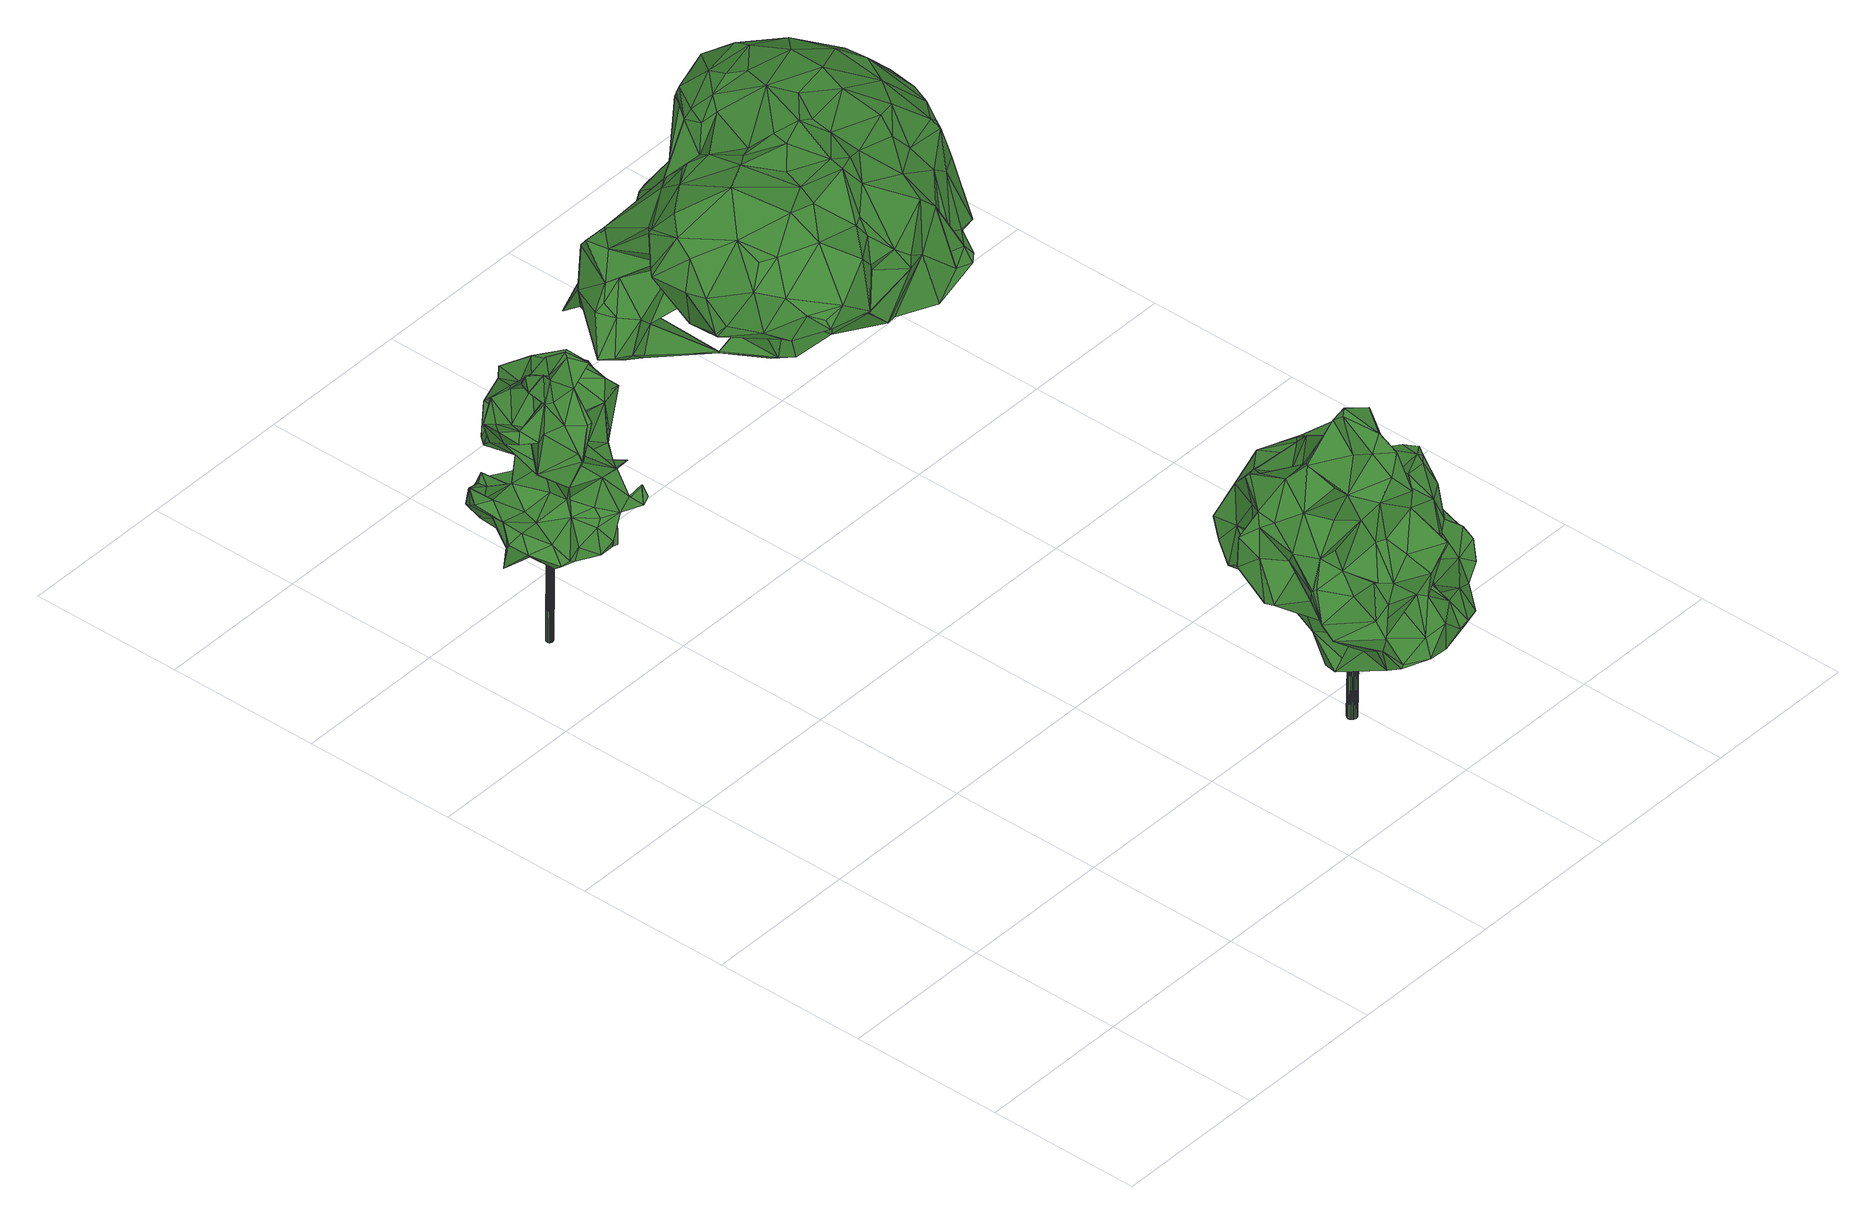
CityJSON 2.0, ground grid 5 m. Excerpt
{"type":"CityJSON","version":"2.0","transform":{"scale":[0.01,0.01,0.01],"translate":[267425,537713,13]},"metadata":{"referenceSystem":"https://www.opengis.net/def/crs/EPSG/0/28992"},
"CityObjects":{
"tree1":{"type":"SolitaryVegetationObject","attributes":{"gtid":370,"crown_width_m":5.01,"crown_median_z":20.24,"crown_r50_m":0.273,"crown_porosity":0.923,"trunk_H_m":6.72,"trunk_DBH_m":0.224,"trunk_radius_m":0.112,"trunk_base_height_m":13.52,"original_gtid":"371"},"geometry":[{"type":"Solid","lod":"3","boundaries":[[[[0,1,2]],[[3,4,5]],[[6,7,8]],[[9,10,11]],[[12,6,13]],[[14,15,16]],[[17,18,19]],[[12,20,6]],[[8,7,21]],[[22,23,24]],[[25,26,27]],[[24,28,29]],[[30,31,32]],[[0,33,1]],[[34,35,36]],[[34,36,12]],[[37,38,39]],[[40,41,42]],[[43,10,44]],[[45,46,47]],[[48,49,50]],[[51,52,53]],[[54,55,56]],[[36,20,12]],[[21,7,20]],[[43,46,10]],[[57,58,59]],[[60,16,61]],[[60,62,16]],[[63,64,65]],[[66,67,68]],[[69,70,71]],[[72,67,73]],[[74,75,76]],[[77,78,50]],[[79,80,81]],[[82,47,83]],[[84,26,85]],[[84,85,86]],[[87,88,86]],[[89,90,91]],[[43,47,46]],[[85,92,86]],[[93,27,94]],[[81,95,76]],[[70,96,71]],[[97,71,96]],[[79,51,80]],[[98,6,8]],[[12,99,34]],[[99,100,34]],[[65,101,63]],[[102,103,90]],[[21,104,8]],[[105,100,106]],[[105,106,15]],[[94,107,108]],[[109,57,110]],[[26,111,108]],[[112,113,114]],[[4,115,5]],[[116,117,118]],[[119,82,83]],[[120,121,122]],[[123,124,125]],[[25,118,126]],[[127,128,129]],[[74,130,131]],[[107,27,26]],[[46,45,132]],[[36,35,20]],[[133,134,135]],[[102,136,103]],[[137,138,139]],[[140,30,32]],[[141,142,143]],[[40,22,144]],[[40,144,3]],[[145,146,67]],[[147,148,149]],[[45,47,150]],[[151,45,150]],[[74,76,95]],[[62,152,146]],[[108,30,153]],[[31,30,108]],[[154,77,50]],[[155,42,97]],[[148,87,156]],[[95,81,157]],[[158,85,159]],[[160,127,161]],[[162,68,72]],[[72,68,67]],[[14,163,145]],[[164,165,166]],[[150,47,82]],[[81,59,167]],[[168,3,144]],[[104,21,169]],[[104,170,171]],[[172,166,173]],[[158,159,156]],[[147,174,148]],[[158,92,85]],[[18,175,176]],[[177,33,0]],[[33,177,73]],[[153,30,178]],[[80,39,179]],[[37,147,149]],[[92,180,86]],[[27,107,94]],[[170,164,171]],[[171,164,98]],[[9,181,13]],[[182,183,31]],[[140,183,182]],[[124,184,185]],[[124,185,186]],[[129,187,161]],[[63,101,188]],[[189,59,81]],[[190,191,173]],[[155,97,62]],[[62,97,192]],[[81,167,79]],[[46,11,10]],[[64,103,65]],[[148,159,149]],[[193,138,5]],[[13,6,194]],[[195,168,196]],[[195,196,197]],[[33,198,134]],[[199,200,201]],[[2,162,72]],[[66,20,35]],[[202,20,66]],[[37,149,159]],[[38,37,159]],[[98,194,6]],[[203,182,204]],[[131,116,91]],[[131,91,74]],[[87,148,174]],[[157,131,130]],[[35,205,66]],[[107,26,108]],[[156,87,180]],[[22,42,155]],[[93,120,122]],[[76,75,81]],[[188,81,75]],[[206,207,208]],[[2,68,162]],[[209,68,2]],[[73,67,146]],[[143,210,129]],[[187,129,210]],[[65,103,136]],[[27,93,25]],[[108,153,94]],[[211,176,175]],[[212,213,109]],[[103,64,188]],[[56,94,153]],[[74,95,130]],[[130,95,157]],[[0,72,177]],[[73,177,72]],[[2,72,0]],[[145,67,14]],[[2,170,104]],[[182,115,4]],[[105,35,214]],[[105,214,100]],[[206,9,215]],[[65,216,101]],[[50,217,48]],[[39,48,217]],[[106,199,15]],[[9,11,181]],[[218,219,220]],[[33,73,152]],[[49,51,154]],[[49,154,50]],[[202,66,169]],[[154,125,173]],[[154,173,221]],[[222,223,224]],[[172,173,186]],[[188,64,63]],[[61,16,23]],[[126,118,117]],[[204,182,108]],[[31,108,182]],[[23,60,61]],[[87,174,88]],[[190,33,134]],[[75,90,188]],[[150,82,225]],[[150,225,200]],[[151,226,227]],[[15,14,105]],[[42,41,228]],[[89,102,90]],[[84,86,88]],[[140,182,4]],[[81,188,189]],[[101,189,188]],[[26,84,111]],[[190,1,33]],[[229,53,52]],[[10,9,44]],[[41,230,231]],[[160,187,232]],[[233,110,234]],[[232,235,160]],[[101,59,189]],[[134,198,135]],[[22,236,60]],[[29,237,201]],[[13,181,99]],[[12,13,99]],[[5,203,204]],[[115,203,5]],[[4,168,195]],[[116,122,91]],[[197,200,225]],[[215,9,194]],[[195,19,30]],[[197,19,195]],[[182,203,115]],[[117,238,126]],[[210,143,142]],[[44,208,239]],[[98,215,194]],[[233,187,210]],[[209,240,66]],[[194,9,13]],[[241,228,217]],[[137,40,3]],[[234,232,233]],[[187,233,232]],[[41,231,228]],[[80,179,242]],[[143,128,141]],[[129,128,143]],[[135,198,133]],[[50,241,217]],[[104,171,8]],[[8,171,98]],[[46,132,11]],[[140,32,183]],[[230,193,174]],[[99,11,132]],[[66,205,67]],[[116,131,157]],[[109,58,57]],[[206,208,9]],[[111,243,108]],[[108,243,204]],[[3,168,4]],[[138,193,230]],[[175,244,211]],[[121,102,89]],[[121,245,102]],[[142,244,175]],[[99,132,100]],[[100,132,45]],[[204,243,5]],[[183,32,31]],[[35,105,205]],[[212,110,233]],[[60,23,22]],[[25,85,26]],[[126,85,25]],[[100,45,227]],[[45,151,227]],[[169,21,20]],[[202,169,20]],[[246,207,119]],[[158,180,92]],[[44,9,208]],[[117,247,38]],[[122,25,93]],[[159,148,156]],[[156,180,158]],[[86,180,87]],[[99,181,11]],[[215,98,164]],[[116,118,122]],[[25,122,118]],[[106,100,227]],[[197,225,17]],[[197,17,19]],[[39,217,228]],[[39,228,37]],[[220,219,186]],[[77,248,78]],[[221,78,248]],[[215,219,218]],[[7,6,20]],[[164,186,219]],[[164,219,215]],[[172,186,164]],[[142,207,220]],[[142,175,207]],[[16,163,14]],[[101,232,234]],[[199,237,249]],[[47,43,83]],[[199,250,200]],[[201,197,24]],[[17,225,207]],[[97,42,71]],[[18,178,19]],[[44,239,43]],[[5,138,3]],[[137,3,138]],[[77,221,248]],[[66,240,169]],[[54,141,55]],[[51,123,154]],[[65,136,216]],[[251,136,245]],[[50,78,71]],[[122,89,91]],[[252,141,54]],[[153,178,18]],[[222,49,223]],[[52,49,222]],[[121,89,122]],[[59,58,184]],[[167,59,184]],[[140,253,30]],[[172,164,166]],[[129,161,127]],[[195,30,253]],[[4,253,140]],[[241,254,228]],[[235,127,160]],[[235,121,127]],[[161,187,160]],[[249,237,255]],[[164,170,256]],[[1,256,2]],[[215,218,206]],[[154,221,77]],[[146,152,73]],[[220,207,218]],[[206,218,207]],[[58,185,184]],[[123,79,124]],[[167,124,79]],[[104,240,2]],[[169,240,104]],[[2,240,209]],[[167,184,124]],[[257,230,37]],[[37,230,147]],[[109,185,58]],[[222,53,229]],[[174,147,230]],[[74,91,90]],[[57,234,110]],[[81,242,157]],[[80,242,81]],[[258,112,259]],[[242,179,260]],[[70,261,191]],[[79,123,51]],[[247,262,38]],[[146,145,62]],[[197,201,200]],[[195,253,4]],[[188,90,103]],[[75,74,90]],[[139,41,137]],[[263,264,114]],[[222,229,52]],[[19,178,30]],[[110,212,109]],[[186,265,266]],[[139,138,230]],[[116,247,117]],[[179,39,267]],[[38,267,39]],[[109,186,185]],[[109,265,186]],[[211,153,176]],[[18,176,153]],[[234,57,101]],[[59,101,57]],[[232,101,216]],[[29,268,237]],[[106,250,199]],[[227,250,106]],[[69,71,78]],[[244,141,252]],[[252,211,244]],[[121,120,127]],[[14,205,105]],[[14,67,205]],[[244,142,141]],[[93,94,120]],[[56,120,94]],[[127,120,56]],[[100,214,34]],[[35,34,214]],[[246,239,208]],[[175,18,207]],[[17,207,18]],[[128,55,141]],[[128,127,55]],[[269,245,235]],[[269,235,232]],[[211,252,153]],[[56,55,127]],[[56,252,54]],[[153,252,56]],[[82,119,225]],[[2,256,170]],[[210,213,270]],[[212,270,213]],[[212,210,270]],[[245,136,102]],[[22,40,42]],[[134,191,190]],[[85,126,238]],[[38,262,267]],[[259,263,113]],[[113,258,259]],[[192,152,62]],[[97,152,192]],[[157,271,116]],[[96,152,97]],[[246,208,207]],[[209,66,68]],[[165,164,256]],[[190,256,1]],[[165,256,190]],[[173,191,78]],[[173,78,221]],[[154,123,125]],[[33,191,198]],[[33,96,191]],[[272,198,191]],[[133,272,134]],[[134,272,191]],[[267,247,271]],[[62,60,236]],[[116,271,247]],[[96,33,152]],[[133,198,272]],[[157,242,271]],[[51,49,52]],[[174,193,88]],[[263,114,113]],[[22,155,236]],[[62,236,155]],[[51,53,80]],[[39,80,53]],[[193,5,88]],[[84,88,111]],[[111,88,5]],[[243,111,5]],[[29,201,24]],[[125,124,186]],[[125,186,173]],[[268,29,28]],[[71,42,254]],[[71,254,241]],[[42,228,254]],[[207,225,119]],[[40,137,41]],[[41,139,230]],[[49,224,223]],[[53,222,224]],[[48,224,49]],[[39,224,48]],[[53,224,39]],[[24,144,22]],[[196,144,24]],[[196,24,197]],[[196,168,144]],[[121,235,245]],[[267,262,247]],[[212,233,210]],[[85,238,159]],[[251,216,136]],[[232,216,251]],[[267,260,179]],[[50,71,241]],[[16,62,163]],[[268,28,23]],[[201,237,199]],[[23,28,24]],[[255,237,268]],[[109,213,265]],[[38,238,117]],[[159,238,38]],[[150,200,226]],[[269,251,245]],[[250,226,200]],[[150,226,151]],[[15,199,249]],[[15,249,16]],[[23,16,249]],[[249,255,23]],[[251,269,232]],[[112,258,113]],[[227,226,250]],[[69,78,70]],[[191,96,70]],[[257,231,230]],[[259,114,264]],[[112,114,259]],[[263,259,264]],[[191,261,78]],[[70,78,261]],[[257,37,231]],[[228,231,37]],[[255,268,23]],[[190,173,166]],[[190,166,165]],[[83,43,239]],[[83,239,119]],[[246,119,239]],[[242,260,271]],[[271,260,267]],[[186,266,220]],[[220,266,142]],[[62,145,163]],[[213,266,265]],[[213,210,266]],[[142,266,210]],[[273,274,275]],[[273,275,276]],[[276,275,277]],[[276,277,278]],[[275,274,279]],[[275,279,277]],[[277,279,280]],[[277,280,278]],[[279,274,281]],[[279,281,280]],[[280,281,282]],[[280,282,278]],[[281,274,283]],[[281,283,282]],[[282,283,284]],[[282,284,278]],[[283,274,285]],[[283,285,284]],[[284,285,286]],[[284,286,278]],[[285,274,287]],[[285,287,286]],[[286,287,288]],[[286,288,278]],[[287,274,289]],[[287,289,288]],[[288,289,290]],[[288,290,278]],[[289,274,291]],[[289,291,290]],[[290,291,292]],[[290,292,278]],[[291,274,293]],[[291,293,292]],[[292,293,294]],[[292,294,278]],[[293,274,295]],[[293,295,294]],[[294,295,296]],[[294,296,278]],[[295,274,297]],[[295,297,296]],[[296,297,298]],[[296,298,278]],[[297,274,299]],[[297,299,298]],[[298,299,300]],[[298,300,278]],[[299,274,301]],[[299,301,300]],[[300,301,302]],[[300,302,278]],[[301,274,303]],[[301,303,302]],[[302,303,304]],[[302,304,278]],[[303,274,305]],[[303,305,304]],[[304,305,306]],[[304,306,278]],[[305,274,307]],[[305,307,306]],[[306,307,308]],[[306,308,278]],[[307,274,309]],[[307,309,308]],[[308,309,310]],[[308,310,278]],[[309,274,311]],[[309,311,310]],[[310,311,312]],[[310,312,278]],[[311,274,313]],[[311,313,312]],[[312,313,314]],[[312,314,278]],[[313,274,315]],[[313,315,314]],[[314,315,316]],[[314,316,278]],[[315,274,317]],[[315,317,316]],[[316,317,318]],[[316,318,278]],[[317,274,319]],[[317,319,318]],[[318,319,320]],[[318,320,278]],[[319,274,321]],[[319,321,320]],[[320,321,322]],[[320,322,278]],[[321,274,273]],[[321,273,322]],[[322,273,276]],[[322,276,278]]]]}]},
"tree2":{"type":"SolitaryVegetationObject","attributes":{"gtid":369,"crown_width_m":7.21,"crown_median_z":19.56,"crown_r50_m":0.29,"crown_porosity":0.912,"trunk_H_m":6.08,"trunk_DBH_m":0.311,"trunk_radius_m":0.155,"trunk_base_height_m":13.48,"original_gtid":"370"},"geometry":[{"type":"Solid","lod":"3","boundaries":[[[[323,324,325]],[[326,327,328]],[[329,330,331]],[[332,333,334]],[[335,336,337]],[[338,339,340]],[[341,342,343]],[[344,345,346]],[[347,348,349]],[[350,351,352]],[[353,331,354]],[[355,356,357]],[[358,359,324]],[[360,359,358]],[[361,362,345]],[[363,364,365]],[[366,364,363]],[[367,368,369]],[[370,371,372]],[[373,374,375]],[[376,369,339]],[[377,378,379]],[[374,380,381]],[[382,383,384]],[[341,343,328]],[[381,385,374]],[[386,387,388]],[[358,389,383]],[[358,383,387]],[[373,338,390]],[[391,392,393]],[[394,395,396]],[[340,397,338]],[[385,381,398]],[[399,349,400]],[[357,401,355]],[[396,338,397]],[[402,371,358]],[[378,403,404]],[[329,405,406]],[[407,395,394]],[[323,325,408]],[[409,374,385]],[[410,367,411]],[[410,411,412]],[[413,386,388]],[[413,388,414]],[[404,403,353]],[[415,416,417]],[[418,354,330]],[[419,409,385]],[[420,421,419]],[[422,423,424]],[[425,426,424]],[[427,428,429]],[[397,430,396]],[[431,430,397]],[[432,351,433]],[[408,434,435]],[[436,437,350]],[[335,399,400]],[[344,438,361]],[[398,420,385]],[[408,435,323]],[[439,440,362]],[[439,441,440]],[[442,443,444]],[[445,348,418]],[[349,348,445]],[[439,446,447]],[[341,327,391]],[[448,449,346]],[[450,449,448]],[[345,440,451]],[[345,451,346]],[[409,421,452]],[[361,345,344]],[[347,399,453]],[[407,454,395]],[[455,347,453]],[[399,335,337]],[[351,456,334]],[[370,389,371]],[[457,386,413]],[[458,459,460]],[[346,449,452]],[[461,355,462]],[[355,463,462]],[[464,461,465]],[[464,465,466]],[[400,336,335]],[[467,455,453]],[[467,468,455]],[[469,465,461]],[[337,453,399]],[[470,466,415]],[[471,472,473]],[[403,365,474]],[[467,475,468]],[[436,434,408]],[[350,434,436]],[[423,425,424]],[[468,476,477]],[[478,403,378]],[[325,427,408]],[[392,326,479]],[[480,481,360]],[[358,387,360]],[[441,482,440]],[[444,443,462]],[[463,444,462]],[[441,442,482]],[[441,443,442]],[[483,484,482]],[[483,482,442]],[[394,485,480]],[[486,450,334]],[[358,371,389]],[[487,488,489]],[[409,490,374]],[[375,374,490]],[[491,451,440]],[[482,491,440]],[[323,402,324]],[[340,339,369]],[[395,390,396]],[[338,396,390]],[[406,492,400]],[[406,400,349]],[[454,331,493]],[[329,331,454]],[[419,421,409]],[[358,324,402]],[[494,422,495]],[[415,417,475]],[[496,415,475]],[[373,380,374]],[[497,493,498]],[[493,497,454]],[[499,500,501]],[[343,501,328]],[[460,502,503]],[[340,431,397]],[[504,366,363]],[[333,505,334]],[[352,391,434]],[[352,434,350]],[[506,507,508]],[[446,439,362]],[[446,362,361]],[[498,509,366]],[[355,461,464]],[[355,464,510]],[[511,386,457]],[[480,512,394]],[[511,512,480]],[[387,386,511]],[[347,349,399]],[[382,513,383]],[[351,334,450]],[[391,393,434]],[[507,506,473]],[[450,486,514]],[[408,427,436]],[[347,455,515]],[[487,489,516]],[[323,435,402]],[[417,476,468]],[[517,476,417]],[[518,465,469]],[[466,517,416]],[[483,508,484]],[[506,508,483]],[[519,365,478]],[[382,520,513]],[[509,521,474]],[[364,509,474]],[[417,416,517]],[[420,398,522]],[[354,418,353]],[[385,420,419]],[[415,503,523]],[[505,375,486]],[[505,486,334]],[[345,362,440]],[[524,522,381]],[[398,381,522]],[[486,375,525]],[[360,387,511]],[[360,511,480]],[[439,447,526]],[[507,473,527]],[[528,359,481]],[[360,481,359]],[[526,529,441]],[[470,415,523]],[[435,434,393]],[[530,406,445]],[[515,348,347]],[[332,411,333]],[[412,411,332]],[[531,500,502]],[[501,500,531]],[[478,365,403]],[[532,533,457]],[[329,533,532]],[[387,534,388]],[[420,438,421]],[[531,535,501]],[[536,537,414]],[[526,441,439]],[[510,470,523]],[[535,372,326]],[[462,443,529]],[[376,339,338]],[[402,479,538]],[[392,479,402]],[[376,373,375]],[[376,338,373]],[[528,539,325]],[[427,325,539]],[[372,402,538]],[[540,498,541]],[[438,542,488]],[[469,461,462]],[[402,372,371]],[[482,448,491]],[[484,448,482]],[[437,543,412]],[[544,545,356]],[[544,356,510]],[[474,521,540]],[[502,546,503]],[[441,529,443]],[[389,384,383]],[[526,547,548]],[[518,548,547]],[[526,518,547]],[[444,463,401]],[[444,401,473]],[[499,545,500]],[[499,343,545]],[[418,379,404]],[[378,425,519]],[[378,519,478]],[[468,515,455]],[[548,469,462]],[[502,500,544]],[[459,549,460]],[[361,438,446]],[[438,488,446]],[[484,450,448]],[[351,450,484]],[[544,500,545]],[[423,487,425]],[[425,487,550]],[[489,363,516]],[[451,491,448]],[[404,379,378]],[[326,392,327]],[[448,346,451]],[[337,551,453]],[[466,465,517]],[[422,517,518]],[[465,518,517]],[[401,357,471]],[[401,471,473]],[[352,351,432]],[[394,430,485]],[[431,485,430]],[[353,418,404]],[[395,454,497]],[[392,402,435]],[[552,543,429]],[[367,543,368]],[[502,460,549]],[[502,549,531]],[[480,485,552]],[[431,552,485]],[[369,431,340]],[[510,356,355]],[[445,418,330]],[[530,445,330]],[[474,541,403]],[[365,516,363]],[[326,501,535]],[[328,501,326]],[[477,515,468]],[[372,479,326]],[[375,505,376]],[[459,370,549]],[[531,549,370]],[[367,369,376]],[[367,376,505]],[[384,459,382]],[[342,471,357]],[[459,458,553]],[[357,356,545]],[[357,545,343]],[[424,426,495]],[[527,433,507]],[[432,433,527]],[[336,551,337]],[[336,458,551]],[[537,458,336]],[[467,551,458]],[[453,551,467]],[[341,554,527]],[[367,410,543]],[[369,368,431]],[[552,431,368]],[[481,480,552]],[[540,521,498]],[[531,370,535]],[[508,507,433]],[[508,433,351]],[[548,462,529]],[[406,413,414]],[[407,511,457]],[[438,344,421]],[[344,452,421]],[[344,346,452]],[[474,540,541]],[[384,370,459]],[[384,389,370]],[[442,506,483]],[[366,522,555]],[[372,538,479]],[[522,524,555]],[[422,518,447]],[[536,520,382]],[[414,520,536]],[[390,395,497]],[[390,497,524]],[[456,350,332]],[[456,332,334]],[[537,492,414]],[[444,473,506]],[[348,379,418]],[[363,489,488]],[[341,391,554]],[[534,513,388]],[[450,514,449]],[[522,556,420]],[[494,495,477]],[[435,393,392]],[[444,506,442]],[[484,508,351]],[[370,372,535]],[[463,355,401]],[[429,428,552]],[[429,543,437]],[[475,417,468]],[[415,466,416]],[[429,437,436]],[[552,368,543]],[[552,428,481]],[[481,428,539]],[[427,539,428]],[[427,429,436]],[[329,454,533]],[[481,539,528]],[[351,350,456]],[[475,557,503]],[[475,467,557]],[[422,494,517]],[[477,426,425]],[[495,426,477]],[[406,405,532]],[[387,383,534]],[[534,383,513]],[[496,503,415]],[[537,553,458]],[[473,472,527]],[[526,447,518]],[[329,532,405]],[[499,501,343]],[[466,470,464]],[[517,494,476]],[[528,325,359]],[[324,359,325]],[[510,464,470]],[[502,544,546]],[[544,510,546]],[[510,523,546]],[[536,459,553]],[[536,382,459]],[[536,553,537]],[[518,469,548]],[[526,548,529]],[[437,412,332]],[[391,352,554]],[[505,411,367]],[[331,330,354]],[[396,430,394]],[[496,475,503]],[[394,512,407]],[[532,457,558]],[[494,477,476]],[[511,407,512]],[[414,492,406]],[[336,400,492]],[[336,492,537]],[[343,342,357]],[[527,342,341]],[[342,527,471]],[[504,363,556]],[[388,513,520]],[[388,520,414]],[[504,522,366]],[[504,556,522]],[[559,409,452]],[[378,477,425]],[[425,550,519]],[[348,515,379]],[[377,379,515]],[[454,407,533]],[[457,533,407]],[[413,558,457]],[[413,406,558]],[[532,558,406]],[[392,391,327]],[[420,542,438]],[[363,488,542]],[[341,328,327]],[[556,363,542]],[[556,542,420]],[[560,487,423]],[[422,447,423]],[[460,503,557]],[[406,349,445]],[[381,380,524]],[[373,524,380]],[[486,449,514]],[[525,452,449]],[[525,449,486]],[[403,541,353]],[[375,490,525]],[[493,331,541]],[[331,353,541]],[[333,411,505]],[[530,330,329]],[[530,329,406]],[[498,521,509]],[[373,390,524]],[[555,498,366]],[[497,555,524]],[[497,498,555]],[[424,495,422]],[[366,509,364]],[[364,474,365]],[[523,503,546]],[[527,472,471]],[[498,493,541]],[[458,561,467]],[[460,467,561]],[[460,557,467]],[[460,561,458]],[[477,378,377]],[[477,377,515]],[[519,516,365]],[[487,516,519]],[[527,554,432]],[[350,437,332]],[[446,560,447]],[[423,447,560]],[[432,554,352]],[[550,487,519]],[[488,487,446]],[[560,446,487]],[[559,452,525]],[[559,490,409]],[[559,525,490]],[[412,543,410]],[[562,563,564]],[[562,564,565]],[[565,564,566]],[[565,566,567]],[[564,563,568]],[[564,568,566]],[[566,568,569]],[[566,569,567]],[[568,563,570]],[[568,570,569]],[[569,570,571]],[[569,571,567]],[[570,563,572]],[[570,572,571]],[[571,572,573]],[[571,573,567]],[[572,563,574]],[[572,574,573]],[[573,574,575]],[[573,575,567]],[[574,563,576]],[[574,576,575]],[[575,576,577]],[[575,577,567]],[[576,563,578]],[[576,578,577]],[[577,578,579]],[[577,579,567]],[[578,563,580]],[[578,580,579]],[[579,580,581]],[[579,581,567]],[[580,563,582]],[[580,582,581]],[[581,582,583]],[[581,583,567]],[[582,563,584]],[[582,584,583]],[[583,584,585]],[[583,585,567]],[[584,563,586]],[[584,586,585]],[[585,586,587]],[[585,587,567]],[[586,563,588]],[[586,588,587]],[[587,588,589]],[[587,589,567]],[[588,563,590]],[[588,590,589]],[[589,590,591]],[[589,591,567]],[[590,563,592]],[[590,592,591]],[[591,592,593]],[[591,593,567]],[[592,563,594]],[[592,594,593]],[[593,594,595]],[[593,595,567]],[[594,563,596]],[[594,596,595]],[[595,596,597]],[[595,597,567]],[[596,563,598]],[[596,598,597]],[[597,598,599]],[[597,599,567]],[[598,563,600]],[[598,600,599]],[[599,600,601]],[[599,601,567]],[[600,563,602]],[[600,602,601]],[[601,602,603]],[[601,603,567]],[[602,563,604]],[[602,604,603]],[[603,604,605]],[[603,605,567]],[[604,563,606]],[[604,606,605]],[[605,606,607]],[[605,607,567]],[[606,563,608]],[[606,608,607]],[[607,608,609]],[[607,609,567]],[[608,563,610]],[[608,610,609]],[[609,610,611]],[[609,611,567]],[[610,563,562]],[[610,562,611]],[[611,562,565]],[[611,565,567]]]]}]},
"tree3":{"type":"SolitaryVegetationObject","attributes":{"gtid":436,"crown_width_m":11.44,"crown_median_z":17.6,"crown_r50_m":0.306,"crown_porosity":0.903,"trunk_H_m":4.11,"trunk_DBH_m":0.393,"trunk_radius_m":0.196,"trunk_base_height_m":13.49,"original_gtid":"438"},"geometry":[{"type":"Solid","lod":"3","boundaries":[[[[612,613,614]],[[615,616,617]],[[615,617,618]],[[619,620,621]],[[622,620,619]],[[623,624,625]],[[626,627,628]],[[629,630,631]],[[632,629,631]],[[615,633,616]],[[634,635,636]],[[632,617,616]],[[637,638,630]],[[637,630,639]],[[640,641,642]],[[643,644,645]],[[646,647,648]],[[649,650,651]],[[652,653,654]],[[655,656,657]],[[658,641,650]],[[659,660,661]],[[618,617,662]],[[663,664,665]],[[665,664,666]],[[667,668,669]],[[670,629,632]],[[670,671,629]],[[654,627,672]],[[654,672,652]],[[662,673,618]],[[674,675,676]],[[677,678,679]],[[632,662,617]],[[634,680,635]],[[662,647,673]],[[651,681,633]],[[682,683,684]],[[685,686,687]],[[688,689,690]],[[691,692,693]],[[677,694,695]],[[654,696,628]],[[697,698,699]],[[700,701,678]],[[702,703,704]],[[705,657,656]],[[614,613,706]],[[676,637,707]],[[638,631,630]],[[708,709,710]],[[708,710,711]],[[644,643,712]],[[713,714,642]],[[715,642,714]],[[695,678,677]],[[697,654,653]],[[716,717,613]],[[662,631,638]],[[718,706,717]],[[719,720,721]],[[722,694,677]],[[723,690,724]],[[723,725,690]],[[649,658,650]],[[660,703,661]],[[726,719,721]],[[727,728,729]],[[730,731,732]],[[733,668,734]],[[735,736,732]],[[683,737,738]],[[711,710,739]],[[709,739,710]],[[740,741,742]],[[740,742,691]],[[743,649,612]],[[743,612,614]],[[695,694,744]],[[648,726,745]],[[631,662,632]],[[721,745,726]],[[746,720,747]],[[747,720,719]],[[653,720,746]],[[721,720,653]],[[693,692,748]],[[660,749,750]],[[627,626,672]],[[741,751,621]],[[752,753,655]],[[680,673,647]],[[754,712,692]],[[644,753,755]],[[724,690,689]],[[718,756,757]],[[758,691,620]],[[758,620,622]],[[615,618,634]],[[759,760,761]],[[762,733,763]],[[643,764,748]],[[653,646,721]],[[745,721,646]],[[663,765,766]],[[674,765,663]],[[767,768,769]],[[770,771,772]],[[745,646,648]],[[753,644,655]],[[658,642,641]],[[636,615,634]],[[773,687,774]],[[775,770,768]],[[707,776,674]],[[707,674,676]],[[777,778,779]],[[686,635,680]],[[618,673,680]],[[634,618,680]],[[685,635,686]],[[714,713,780]],[[702,704,781]],[[733,730,732]],[[762,730,733]],[[612,636,782]],[[715,783,642]],[[744,694,705]],[[782,635,685]],[[636,635,782]],[[784,785,786]],[[787,788,789]],[[750,790,660]],[[705,791,752]],[[646,652,680]],[[646,653,652]],[[792,772,771]],[[686,626,687]],[[657,705,655]],[[705,752,655]],[[691,758,692]],[[627,654,628]],[[646,680,647]],[[793,704,689]],[[746,785,794]],[[789,788,793]],[[680,652,672]],[[680,672,686]],[[672,626,686]],[[795,622,796]],[[795,796,744]],[[678,695,744]],[[797,798,799]],[[653,698,697]],[[655,754,656]],[[743,757,800]],[[795,656,758]],[[693,740,691]],[[774,801,802]],[[792,803,772]],[[802,804,805]],[[739,709,737]],[[806,807,678]],[[744,806,678]],[[793,689,688]],[[808,775,777]],[[760,759,809]],[[730,810,811]],[[688,789,793]],[[622,619,796]],[[812,755,813]],[[814,693,799]],[[814,799,798]],[[716,613,782]],[[744,705,795]],[[705,656,795]],[[789,688,815]],[[792,783,816]],[[767,817,818]],[[819,818,817]],[[795,758,622]],[[743,800,780]],[[612,649,651]],[[715,820,708]],[[639,630,629]],[[705,694,791]],[[707,637,639]],[[811,791,694]],[[621,751,619]],[[615,821,633]],[[718,757,706]],[[782,613,612]],[[822,823,722]],[[822,722,824]],[[780,800,714]],[[743,706,757]],[[614,706,743]],[[612,633,821]],[[612,651,633]],[[639,825,707]],[[671,825,639]],[[727,826,827]],[[727,827,828]],[[706,613,717]],[[612,821,636]],[[636,821,615]],[[642,783,771]],[[716,782,829]],[[685,829,782]],[[716,829,828]],[[659,749,660]],[[734,797,830]],[[831,623,832]],[[750,623,725]],[[780,713,743]],[[818,833,667]],[[649,713,658]],[[743,713,649]],[[794,699,698]],[[784,699,794]],[[777,834,808]],[[660,689,703]],[[790,689,660]],[[835,836,729]],[[802,805,700]],[[837,838,777]],[[804,679,805]],[[804,659,679]],[[773,839,687]],[[658,713,642]],[[791,810,752]],[[811,810,791]],[[640,825,641]],[[776,825,640]],[[766,840,747]],[[688,841,815]],[[725,842,690]],[[667,669,818]],[[647,662,843]],[[647,843,648]],[[844,664,663]],[[844,663,766]],[[623,625,842]],[[816,845,846]],[[803,846,845]],[[847,848,841]],[[788,787,849]],[[764,734,830]],[[670,681,641]],[[714,850,715]],[[838,778,777]],[[851,768,767]],[[676,675,637]],[[637,675,638]],[[645,852,853]],[[697,696,654]],[[777,775,837]],[[688,854,841]],[[688,690,854]],[[842,854,690]],[[774,687,628]],[[626,628,687]],[[715,816,783]],[[809,751,741]],[[773,774,807]],[[834,855,808]],[[651,650,641]],[[670,632,633]],[[632,616,633]],[[816,846,792]],[[678,807,700]],[[724,689,723]],[[757,738,800]],[[729,839,835]],[[794,698,746]],[[772,768,770]],[[833,797,667]],[[701,805,679]],[[679,678,701]],[[708,820,709]],[[700,805,701]],[[696,697,699]],[[849,781,788]],[[770,775,808]],[[670,633,681]],[[675,856,638]],[[619,751,826]],[[684,683,756]],[[684,756,718]],[[722,823,694]],[[651,641,681]],[[696,801,628]],[[811,694,823]],[[840,779,747]],[[663,665,674]],[[736,857,732]],[[669,668,858]],[[787,789,815]],[[859,849,787]],[[790,723,689]],[[712,748,860]],[[832,623,750]],[[747,779,785]],[[747,785,746]],[[677,861,722]],[[792,771,783]],[[809,759,682]],[[829,727,828]],[[737,683,739]],[[810,812,813]],[[664,862,726]],[[792,846,803]],[[737,820,738]],[[800,738,820]],[[700,807,802]],[[708,711,863]],[[645,764,643]],[[797,833,864]],[[797,864,865]],[[827,866,867]],[[642,771,640]],[[868,761,741]],[[868,693,761]],[[776,640,771]],[[775,768,837]],[[858,787,815]],[[729,869,687]],[[685,687,869]],[[704,703,689]],[[712,860,692]],[[692,860,748]],[[771,770,870]],[[771,870,776]],[[843,856,648]],[[832,750,749]],[[772,769,768]],[[855,871,808]],[[770,808,871]],[[837,851,847]],[[717,866,718]],[[809,866,751]],[[682,866,809]],[[718,866,682]],[[779,840,766]],[[872,859,873]],[[685,869,829]],[[816,708,863]],[[865,711,759]],[[816,863,874]],[[758,656,754]],[[758,754,692]],[[798,759,761]],[[865,759,798]],[[733,734,763]],[[865,798,797]],[[788,781,793]],[[748,764,693]],[[777,779,834]],[[766,834,779]],[[875,806,796]],[[793,781,704]],[[671,639,629]],[[738,757,756]],[[738,756,683]],[[661,703,824]],[[666,664,726]],[[648,666,726]],[[876,832,877]],[[731,823,822]],[[824,659,661]],[[746,698,653]],[[796,619,836]],[[766,765,855]],[[674,855,765]],[[699,784,786]],[[699,786,878]],[[841,854,847]],[[818,819,833]],[[687,839,729]],[[827,867,828]],[[628,801,774]],[[879,781,849]],[[696,699,801]],[[802,801,699]],[[741,621,742]],[[837,768,851]],[[711,874,863]],[[761,760,741]],[[868,741,740]],[[693,868,740]],[[659,861,679]],[[880,881,848]],[[875,835,806]],[[870,770,871]],[[870,871,776]],[[766,855,834]],[[674,871,855]],[[674,776,871]],[[882,847,854]],[[859,848,883]],[[859,841,848]],[[884,683,682]],[[837,877,838]],[[806,744,796]],[[883,735,731]],[[786,785,878]],[[732,731,735]],[[727,836,826]],[[727,729,836]],[[709,820,737]],[[809,741,760]],[[847,851,880]],[[785,778,838]],[[885,785,838]],[[885,838,877]],[[802,699,804]],[[699,878,804]],[[807,774,802]],[[885,878,785]],[[784,794,785]],[[785,779,778]],[[776,707,825]],[[723,790,725]],[[750,725,790]],[[702,879,703]],[[797,799,830]],[[837,847,882]],[[662,638,843]],[[703,731,824]],[[665,675,674]],[[763,853,762]],[[849,859,883]],[[767,880,851]],[[876,837,882]],[[832,749,659]],[[832,659,804]],[[843,638,856]],[[811,731,730]],[[879,731,703]],[[753,813,755]],[[883,731,879]],[[883,879,849]],[[670,825,671]],[[641,825,670]],[[665,666,856]],[[665,856,675]],[[718,682,684]],[[714,800,850]],[[666,648,856]],[[816,715,708]],[[803,845,819]],[[751,866,827]],[[751,827,826]],[[702,781,879]],[[831,624,623]],[[804,878,832]],[[832,878,885]],[[885,877,832]],[[865,874,711]],[[845,874,865]],[[810,730,812]],[[767,818,880]],[[847,880,848]],[[645,644,852]],[[755,852,644]],[[853,852,762]],[[643,748,712]],[[619,826,836]],[[736,883,848]],[[734,667,797]],[[735,883,736]],[[884,682,886]],[[884,886,683]],[[759,886,682]],[[754,644,712]],[[754,655,644]],[[841,872,815]],[[880,872,857]],[[858,815,872]],[[742,620,691]],[[818,669,880]],[[859,872,841]],[[812,852,755]],[[832,624,831]],[[887,624,832]],[[762,852,730]],[[730,852,812]],[[803,819,817]],[[803,817,767]],[[621,620,742]],[[854,888,887]],[[842,725,623]],[[729,728,869]],[[829,869,728]],[[717,867,866]],[[811,823,731]],[[824,731,822]],[[829,728,727]],[[819,864,833]],[[668,667,734]],[[889,787,858]],[[693,764,799]],[[759,711,886]],[[798,761,814]],[[693,814,761]],[[830,799,764]],[[889,859,787]],[[711,739,886]],[[773,890,839]],[[807,890,773]],[[806,890,807]],[[835,839,890]],[[835,890,806]],[[726,862,719]],[[747,719,862]],[[844,862,664]],[[747,862,766]],[[766,862,844]],[[645,853,764]],[[734,853,763]],[[734,764,853]],[[736,848,857]],[[881,857,848]],[[850,800,820]],[[679,861,677]],[[828,867,716]],[[752,813,753]],[[810,813,752]],[[864,819,845]],[[864,845,865]],[[716,867,717]],[[850,820,715]],[[857,873,668]],[[668,873,858]],[[880,857,881]],[[872,873,857]],[[857,668,733]],[[857,733,732]],[[858,872,669]],[[669,872,880]],[[889,858,873]],[[889,873,859]],[[824,861,659]],[[722,861,824]],[[876,877,837]],[[816,874,845]],[[683,886,739]],[[882,854,887]],[[876,887,832]],[[876,882,887]],[[887,888,624]],[[842,625,854]],[[888,854,625]],[[624,888,625]],[[767,769,803]],[[772,803,769]],[[875,796,836]],[[875,836,835]],[[891,892,893]],[[891,893,894]],[[894,893,895]],[[894,895,896]],[[893,892,897]],[[893,897,895]],[[895,897,898]],[[895,898,896]],[[897,892,899]],[[897,899,898]],[[898,899,900]],[[898,900,896]],[[899,892,901]],[[899,901,900]],[[900,901,902]],[[900,902,896]],[[901,892,903]],[[901,903,902]],[[902,903,904]],[[902,904,896]],[[903,892,905]],[[903,905,904]],[[904,905,906]],[[904,906,896]],[[905,892,907]],[[905,907,906]],[[906,907,908]],[[906,908,896]],[[907,892,909]],[[907,909,908]],[[908,909,910]],[[908,910,896]],[[909,892,911]],[[909,911,910]],[[910,911,912]],[[910,912,896]],[[911,892,913]],[[911,913,912]],[[912,913,914]],[[912,914,896]],[[913,892,915]],[[913,915,914]],[[914,915,916]],[[914,916,896]],[[915,892,917]],[[915,917,916]],[[916,917,918]],[[916,918,896]],[[917,892,919]],[[917,919,918]],[[918,919,920]],[[918,920,896]],[[919,892,921]],[[919,921,920]],[[920,921,922]],[[920,922,896]],[[921,892,923]],[[921,923,922]],[[922,923,924]],[[922,924,896]],[[923,892,925]],[[923,925,924]],[[924,925,926]],[[924,926,896]],[[925,892,927]],[[925,927,926]],[[926,927,928]],[[926,928,896]],[[927,892,929]],[[927,929,928]],[[928,929,930]],[[928,930,896]],[[929,892,931]],[[929,931,930]],[[930,931,932]],[[930,932,896]],[[931,892,933]],[[931,933,932]],[[932,933,934]],[[932,934,896]],[[933,892,935]],[[933,935,934]],[[934,935,936]],[[934,936,896]],[[935,892,937]],[[935,937,936]],[[936,937,938]],[[936,938,896]],[[937,892,939]],[[937,939,938]],[[938,939,940]],[[938,940,896]],[[939,892,891]],[[939,891,940]],[[940,891,894]],[[940,894,896]]]]}]}
},
"vertices":[
[313,2097,466],[258,2048,543],[228,2066,503],[452,2365,680],[360,2418,711],[431,2452,712],[23,2156,579],[80,2109,522],[73,2079,548],[29,2254,644],[22,2368,647],[67,2339,621],[13,2237,497],[9,2216,593],[270,2272,472],[308,2393,438],[400,2305,443],[203,2317,653],[242,2315,729],[256,2317,719],[79,2198,518],[88,2111,517],[400,2303,571],[409,2337,471],[344,2339,575],[360,2435,938],[374,2466,896],[301,2502,903],[334,2310,551],[289,2360,518],[303,2460,717],[309,2518,696],[309,2489,697],[339,2103,570],[78,2284,506],[155,2235,491],[81,2227,508],[509,2244,841],[452,2245,903],[410,2211,859],[481,2334,667],[412,2302,668],[410,2273,637],[44,2392,682],[3,2335,678],[145,2437,491],[75,2429,588],[104,2438,603],[397,2188,735],[269,2199,753],[348,2127,737],[268,2197,839],[255,2254,793],[309,2229,866],[143,2432,784],[186,2413,869],[181,2455,876],[148,2207,906],[213,2138,834],[201,2176,923],[443,2334,464],[442,2335,462],[412,2216,480],[157,2215,1107],[156,2216,1108],[131,2247,1043],[182,2197,515],[249,2222,512],[221,2172,533],[286,2166,721],[324,2168,619],[340,2229,656],[302,2128,491],[310,2132,494],[295,2256,1085],[285,2240,1079],[329,2198,1056],[338,2066,774],[348,2125,735],[264,2132,917],[293,2209,881],[265,2198,1004],[161,2447,638],[128,2430,629],[473,2452,828],[443,2393,851],[495,2443,844],[515,2422,848],[462,2422,799],[234,2327,1005],[235,2264,1031],[281,2315,1044],[496,2412,847],[269,2400,918],[285,2492,875],[330,2199,1056],[366,2142,597],[431,2214,588],[83,2121,598],[78,2285,507],[150,2383,480],[158,2212,1004],[169,2307,1022],[148,2276,1078],[126,2076,537],[220,2303,488],[246,2373,497],[301,2503,902],[340,2505,798],[121,2208,780],[113,2196,903],[360,2456,803],[340,2392,906],[268,2376,829],[309,2414,805],[396,2484,711],[336,2319,1019],[432,2305,949],[376,2347,953],[129,2400,632],[230,2398,931],[211,2384,938],[283,2370,954],[215,2136,834],[201,2109,828],[220,2162,792],[426,2364,957],[167,2417,914],[98,2363,830],[63,2356,916],[333,2259,1039],[335,2289,1031],[130,2353,542],[401,2065,647],[361,2025,622],[393,2037,627],[168,2305,1021],[483,2334,668],[453,2364,682],[453,2335,683],[311,2489,696],[102,2387,803],[152,2316,775],[97,2361,828],[411,2304,667],[351,2273,505],[323,2172,528],[500,2305,816],[536,2380,843],[511,2299,824],[184,2466,596],[178,2464,492],[418,2157,541],[257,2434,796],[311,2082,753],[416,2248,585],[535,2380,844],[334,2253,1021],[499,2383,845],[502,2327,847],[89,2333,914],[64,2355,917],[246,2144,548],[380,2278,487],[187,2140,623],[247,2086,611],[255,2115,630],[248,2135,916],[393,2337,712],[116,2108,525],[179,2107,538],[108,2077,549],[204,2169,663],[287,2114,718],[480,2367,804],[181,2316,769],[237,2394,820],[334,2097,461],[297,2371,749],[310,2229,868],[514,2421,849],[74,2281,609],[359,2505,702],[309,2517,695],[199,2108,829],[199,2110,828],[175,2138,737],[33,2273,949],[191,2221,1066],[192,2209,992],[294,2053,621],[357,2074,629],[431,2158,533],[458,2363,793],[40,2195,627],[324,2371,711],[358,2281,622],[292,2343,627],[393,2039,626],[313,2427,486],[279,2429,583],[307,2420,562],[80,2198,520],[393,2513,699],[394,2515,700],[174,2230,494],[126,2258,618],[156,2331,663],[50,2308,680],[187,2111,535],[83,2295,867],[163,2384,801],[152,2265,886],[121,2210,780],[150,2259,511],[112,2204,615],[159,2214,1003],[399,2188,735],[201,2230,656],[202,2170,663],[202,2254,742],[310,2080,752],[337,2298,743],[348,2269,713],[380,2242,724],[212,2375,595],[183,2406,507],[180,2433,487],[435,2214,733],[310,2258,868],[459,2315,778],[434,2216,735],[93,2247,930],[74,2234,900],[112,2194,905],[124,2303,904],[382,2278,488],[314,2425,486],[433,2299,920],[46,2390,682],[179,2108,536],[399,2188,733],[278,2266,912],[397,2485,713],[143,2372,795],[217,2309,979],[70,2359,645],[430,2304,948],[338,2064,773],[309,2393,440],[243,2379,517],[192,2239,991],[145,2431,783],[326,2427,712],[380,2241,722],[303,2367,461],[232,2084,588],[442,2247,852],[320,2316,892],[399,2387,826],[311,2258,870],[289,2113,631],[432,2297,921],[378,2303,809],[388,2335,778],[120,2209,778],[154,2229,785],[391,2309,904],[296,2362,482],[145,2237,913],[154,2227,787],[315,2313,963],[400,2067,647],[286,2295,52],[275,2295,52],[286,2298,52],[276,2282,724],[276,2285,724],[265,2282,724],[285,2301,52],[274,2288,724],[283,2303,52],[273,2290,724],[280,2305,52],[270,2292,724],[278,2306,52],[268,2293,724],[275,2306,52],[265,2293,724],[272,2306,52],[262,2293,724],[269,2305,52],[259,2291,724],[267,2303,52],[257,2290,724],[265,2300,52],[255,2287,724],[264,2298,52],[254,2285,724],[264,2295,52],[254,2282,724],[264,2292,52],[254,2279,724],[265,2289,52],[255,2276,724],[267,2287,52],[257,2274,724],[270,2285,52],[259,2272,724],[272,2284,52],[262,2271,724],[275,2284,52],[265,2271,724],[278,2284,52],[268,2271,724],[281,2285,52],[271,2272,724],[283,2287,52],[273,2274,724],[285,2290,52],[275,2277,724],[286,2292,52],[276,2279,724],
[1299,732,606],[1311,762,667],[1360,669,634],[1157,542,695],[1260,506,610],[1156,439,619],[1688,434,846],[1668,377,906],[1691,433,846],[1473,477,536],[1527,469,532],[1502,383,424],[1493,439,1109],[1470,460,1070],[1474,426,1098],[1805,579,509],[1782,588,495],[1796,608,492],[1234,417,584],[1237,358,574],[1159,408,627],[1638,84,486],[1574,65,486],[1606,173,409],[1523,273,1019],[1558,290,927],[1563,367,1009],[1378,496,485],[1399,401,410],[1344,467,479],[1699,329,873],[1707,349,890],[1143,178,630],[1170,254,656],[1198,259,622],[1351,717,782],[1405,711,732],[1476,740,764],[1576,58,503],[1540,56,496],[1588,297,563],[1577,334,678],[1657,259,658],[1626,405,590],[1595,492,517],[1630,600,526],[1676,605,504],[1236,533,848],[1288,599,806],[1240,557,763],[1806,431,501],[1814,342,512],[1718,420,444],[1709,527,510],[1582,294,859],[1643,241,799],[1604,302,878],[1814,372,520],[1831,314,556],[1338,614,879],[1389,681,828],[1315,629,883],[1826,254,540],[1551,665,851],[1468,737,818],[1522,638,867],[1306,641,872],[1810,505,610],[1253,533,531],[1250,564,640],[1312,598,567],[1730,656,696],[1801,567,728],[1774,601,612],[1797,609,494],[1825,291,563],[1506,323,1071],[1574,417,1073],[1247,155,542],[1304,670,686],[1711,286,788],[1683,315,863],[1560,407,860],[1590,466,943],[1727,639,834],[1361,702,533],[1774,236,484],[1548,506,565],[1528,471,531],[1479,507,552],[1534,605,899],[1510,592,921],[1278,259,755],[1324,171,730],[1404,248,785],[1673,328,895],[1783,207,509],[1728,222,547],[1715,175,488],[1458,92,725],[1534,112,749],[1538,97,781],[1546,129,760],[1538,99,782],[1415,665,568],[1507,656,646],[1504,590,597],[1739,618,619],[1690,617,565],[1357,410,444],[1328,330,423],[1327,586,528],[1281,681,552],[1406,634,540],[1455,530,552],[1620,127,555],[1468,46,564],[1488,62,454],[1404,46,478],[1350,145,460],[1301,65,494],[1270,90,495],[1566,375,957],[1537,94,578],[1454,98,644],[1496,209,437],[1585,256,460],[1505,352,428],[1510,145,421],[1664,214,436],[1457,304,1039],[1734,500,795],[1473,249,974],[1437,429,518],[1612,602,839],[1355,455,981],[1317,501,932],[1285,409,878],[1220,51,656],[1224,67,602],[1228,93,588],[1229,96,692],[1304,115,695],[1288,154,762],[1352,306,956],[1416,241,923],[1284,115,647],[1262,205,702],[1281,215,555],[1254,241,469],[1211,229,453],[1649,329,735],[1372,273,870],[1437,237,783],[1530,228,842],[1664,222,727],[1237,568,665],[1595,724,729],[1523,716,694],[1419,135,439],[1380,260,480],[1429,284,441],[1691,630,650],[1648,389,446],[1499,168,662],[1561,148,564],[1515,241,622],[1750,311,491],[1479,151,426],[1547,469,954],[1719,459,763],[1461,182,742],[1536,100,782],[1321,324,768],[1763,525,680],[1687,496,668],[1247,381,747],[1187,377,784],[1173,472,752],[1175,354,828],[1253,321,780],[1646,407,547],[1614,439,459],[1283,212,450],[1262,309,405],[1330,329,422],[1605,412,624],[1127,206,684],[1600,689,816],[1663,613,718],[1390,679,827],[1552,326,469],[1532,224,903],[1609,253,686],[1361,145,720],[1430,121,652],[1635,205,709],[1407,561,866],[1593,421,638],[1749,349,625],[1178,269,744],[1803,405,630],[1694,347,468],[1419,78,527],[1266,360,495],[1401,680,713],[1310,67,502],[1636,388,901],[1199,495,832],[1573,488,795],[1650,563,763],[1506,665,823],[1154,534,806],[1427,535,899],[1455,481,1013],[1308,612,677],[1482,647,656],[1590,431,744],[1663,386,777],[1636,233,501],[1552,563,579],[1151,265,755],[1185,296,685],[1154,263,756],[1397,172,622],[1299,122,576],[1235,472,841],[1513,198,701],[1445,365,1011],[1570,623,636],[1370,472,969],[1302,418,499],[1770,405,618],[1707,319,502],[1348,352,844],[1516,550,837],[1714,293,493],[1486,153,644],[1391,386,915],[1491,395,48],[1475,395,48],[1490,399,48],[1496,389,656],[1495,392,656],[1480,389,656],[1489,403,48],[1493,396,656],[1486,406,48],[1491,399,656],[1483,408,48],[1488,402,656],[1479,410,48],[1484,404,656],[1475,411,48],[1480,404,657],[1471,410,48],[1476,404,657],[1467,409,48],[1472,402,657],[1464,406,48],[1469,400,657],[1462,403,48],[1467,396,657],[1460,399,48],[1465,393,657],[1459,395,48],[1464,389,656],[1460,391,48],[1465,385,656],[1461,387,48],[1466,381,656],[1464,384,48],[1469,378,656],[1467,382,48],[1472,375,656],[1471,380,48],[1476,374,656],[1475,379,48],[1480,373,656],[1479,380,48],[1484,374,656],[1483,381,48],[1488,375,656],[1486,384,48],[1491,377,656],[1488,387,48],[1493,381,656],[1490,391,48],[1495,384,656],
[2272,2636,571],[2169,2534,625],[2216,2554,580],[2329,2820,553],[2344,2850,509],[2345,2880,498],[2230,2928,635],[1660,2416,819],[1586,2304,723],[1624,2324,721],[1520,2402,790],[1377,3078,327],[1397,3025,304],[1420,3011,277],[1829,2910,808],[1796,2960,791],[1725,2948,765],[2323,2985,321],[2323,3016,319],[2334,3000,420],[2357,2908,460],[2328,2763,479],[2226,2897,652],[2127,2846,738],[2185,2778,705],[2304,3050,321],[2305,3051,402],[2280,2997,315],[2119,2712,334],[2254,2693,346],[2104,2578,325],[1292,2288,499],[1242,2346,527],[1295,2319,486],[2012,3138,652],[2136,3088,613],[2114,3157,563],[2273,2558,422],[2287,2589,376],[2329,2691,366],[1941,3051,764],[1915,3154,686],[1802,3029,762],[1229,2370,667],[1327,2369,733],[1286,2400,723],[2255,2574,355],[1308,2986,527],[1227,3001,506],[1205,2964,555],[2212,3013,587],[2030,3051,418],[2035,3177,445],[2119,3062,420],[2108,3135,471],[1476,2428,258],[1437,2461,262],[1445,2493,237],[2307,2822,385],[2224,2896,339],[1943,3003,780],[2162,3019,644],[2044,2990,313],[2234,3067,345],[2246,3039,316],[1243,2756,680],[1373,2765,756],[1395,2850,685],[2107,2999,708],[2333,2721,375],[1909,2292,599],[2014,2278,402],[1996,2343,416],[1980,2766,804],[1982,2882,803],[1794,2811,827],[1262,2867,186],[1210,2997,359],[1276,3046,234],[1490,2197,718],[1389,2182,623],[1493,2172,545],[1219,2642,724],[1268,2695,753],[1676,2985,727],[1747,3090,706],[1767,3118,656],[1652,2989,701],[1454,2807,759],[1438,2810,751],[1181,2878,393],[1202,2890,445],[1158,2889,367],[1297,2490,747],[2178,2504,602],[2254,3023,313],[1950,2315,375],[2015,2251,380],[1983,2254,382],[1830,2210,344],[1312,2247,598],[2171,2461,321],[2129,2426,307],[2027,2457,311],[2061,2582,719],[1993,2457,669],[2031,2401,597],[1942,3227,526],[1904,3211,554],[1964,3224,563],[1236,2760,668],[1228,3069,237],[1230,3068,234],[1369,3090,312],[2071,3232,466],[1787,2569,792],[1775,2628,816],[1733,2638,831],[1222,2599,442],[1284,2762,534],[1291,2640,450],[1402,2541,440],[1429,2429,442],[1421,2702,491],[1473,2651,407],[2022,2249,388],[2091,2353,375],[1985,2221,389],[1545,2216,653],[1658,2227,633],[1601,2275,692],[2227,2507,469],[1400,2600,815],[2035,3199,574],[1839,3185,567],[1863,3213,438],[1344,2189,560],[1334,3001,498],[1336,3048,443],[1709,2388,752],[1175,2498,612],[1184,2430,543],[1295,2310,637],[1172,2454,500],[2028,2341,413],[2107,2424,534],[1437,2310,750],[1799,2245,520],[1708,2207,592],[1703,2203,552],[1319,2527,501],[1402,2426,455],[1391,2249,520],[1887,3048,428],[1873,3171,368],[1618,2651,388],[1690,2762,377],[1723,2588,486],[1808,2799,217],[1940,2729,317],[1829,2718,355],[1620,2728,754],[1683,2895,756],[1718,2903,350],[2094,2879,273],[1724,2976,359],[1644,3101,431],[1751,3081,410],[2175,2400,334],[1200,2846,345],[2129,2677,711],[1965,2523,317],[1755,3000,539],[1696,3082,476],[1599,2929,521],[1217,2803,224],[1161,2818,239],[1228,2836,184],[1213,2998,360],[1205,2583,690],[1874,2547,334],[1125,2851,238],[1780,3115,605],[1449,2425,787],[1556,2481,784],[1576,2387,297],[1641,2234,380],[1583,2258,436],[2171,2382,346],[1642,2917,732],[1564,2857,697],[1804,2560,361],[1455,2895,657],[1433,2865,693],[1502,2653,805],[1505,2772,779],[1812,2852,230],[1846,2294,661],[1166,2566,601],[1159,2684,600],[1174,2462,505],[1171,2460,506],[1585,2256,438],[1268,2809,180],[1846,2439,359],[1594,2524,370],[1552,2539,217],[1683,2438,290],[2080,2353,366],[2298,2705,573],[1222,2728,619],[1180,2706,606],[1233,2906,538],[2182,2872,318],[1716,2438,814],[1803,2480,764],[1981,2554,744],[1956,2672,791],[1530,2327,468],[1383,3049,319],[1397,2971,477],[1568,2417,267],[1793,2981,367],[1659,2620,803],[1679,2476,812],[1637,2897,383],[1613,3100,434],[1672,2680,800],[1845,3183,391],[1393,2860,224],[1419,3012,274],[2164,3072,450],[2032,3176,446],[1732,2417,334],[1840,2541,359],[1521,2757,314],[1518,2755,314],[1253,2803,327],[2101,2400,333],[1562,2748,323],[1175,2455,498],[1360,2399,483],[1406,2923,250],[1839,2979,380],[2164,3075,446],[1425,2611,276],[1366,2614,241],[1309,2818,271],[1342,2204,586],[1300,2817,620],[2039,3205,453],[1851,2324,380],[1648,2408,290],[1701,2261,350],[1868,2377,695],[1957,2492,715],[1579,2240,603],[1838,2732,815],[1935,2879,293],[1932,2881,291],[1369,2616,241],[1368,2616,244],[1814,2331,376],[1585,2558,780],[1574,2930,451],[1565,3074,448],[1544,2962,546],[1241,2873,448],[1507,2573,240],[1456,2604,291],[1486,2860,430],[1430,2828,404],[1929,2289,414],[1564,3077,451],[1923,2229,403],[1377,2959,353],[1397,2995,305],[1268,2807,183],[1558,2693,784],[1745,2695,50],[1725,2695,49],[1744,2700,50],[1729,2701,461],[1728,2706,461],[1709,2701,460],[1742,2705,49],[1726,2711,461],[1739,2709,49],[1723,2715,460],[1735,2712,49],[1719,2718,460],[1730,2714,49],[1714,2720,460],[1725,2715,49],[1709,2721,460],[1720,2714,48],[1704,2720,460],[1715,2712,48],[1699,2718,459],[1711,2709,48],[1695,2715,459],[1708,2705,48],[1692,2711,459],[1706,2700,48],[1690,2707,459],[1705,2695,48],[1690,2702,459],[1706,2690,48],[1690,2696,459],[1708,2685,48],[1692,2692,459],[1711,2681,49],[1695,2688,460],[1715,2678,49],[1699,2684,460],[1720,2676,49],[1704,2682,460],[1725,2675,49],[1709,2682,460],[1730,2676,49],[1714,2682,461],[1735,2678,50],[1719,2684,461],[1739,2681,50],[1723,2687,461],[1742,2685,50],[1726,2691,461],[1744,2690,50],[1728,2696,461]
]}
